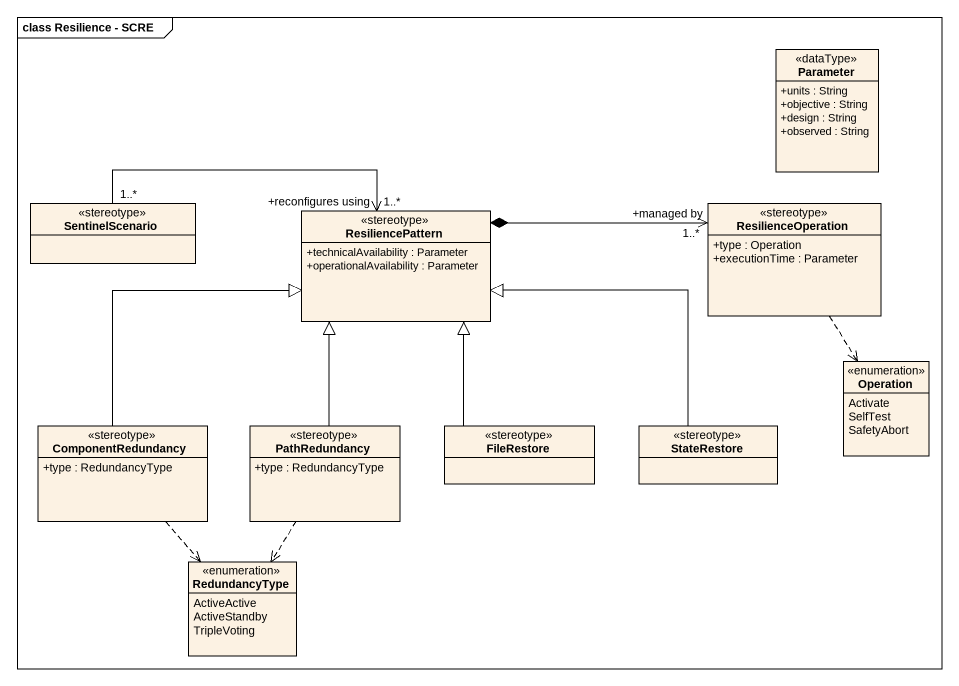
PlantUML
@startuml
mainframe class Resilience - SCRE
hide circle
hide empty members
skinparam classAttributeIconSize 0
class Parameter <<dataType>> {
  +units : String
  +objective : String
  +design : String
  +observed : String
}
class SentinelScenario <<stereotype>>
class ResiliencePattern <<stereotype>> {
  +technicalAvailability : Parameter
  +operationalAvailability : Parameter
}
class ResilienceOperation <<stereotype>> {
  +type : Operation
  +executionTime : Parameter
}
enum Operation {
  Activate
  SelfTest
  SafetyAbort
}
class ComponentRedundancy <<stereotype>> {
  +type : RedundancyType
}
class PathRedundancy <<stereotype>> {
  +type : RedundancyType
}
class FileRestore <<stereotype>>
class StateRestore <<stereotype>>
enum RedundancyType {
  ActiveActive
  ActiveStandby
  TripleVoting
}
SentinelScenario "1..*" -right-> "+reconfigures using\n1..*" ResiliencePattern
ResiliencePattern *-right-> "1..*\n+managed by" ResilienceOperation
ResilienceOperation ..> Operation
ComponentRedundancy -up-|> ResiliencePattern
ComponentRedundancy ..> RedundancyType
PathRedundancy -up-|> ResiliencePattern
PathRedundancy ..> RedundancyType
FileRestore -up-|> ResiliencePattern
StateRestore -up-|> ResiliencePattern
@enduml
